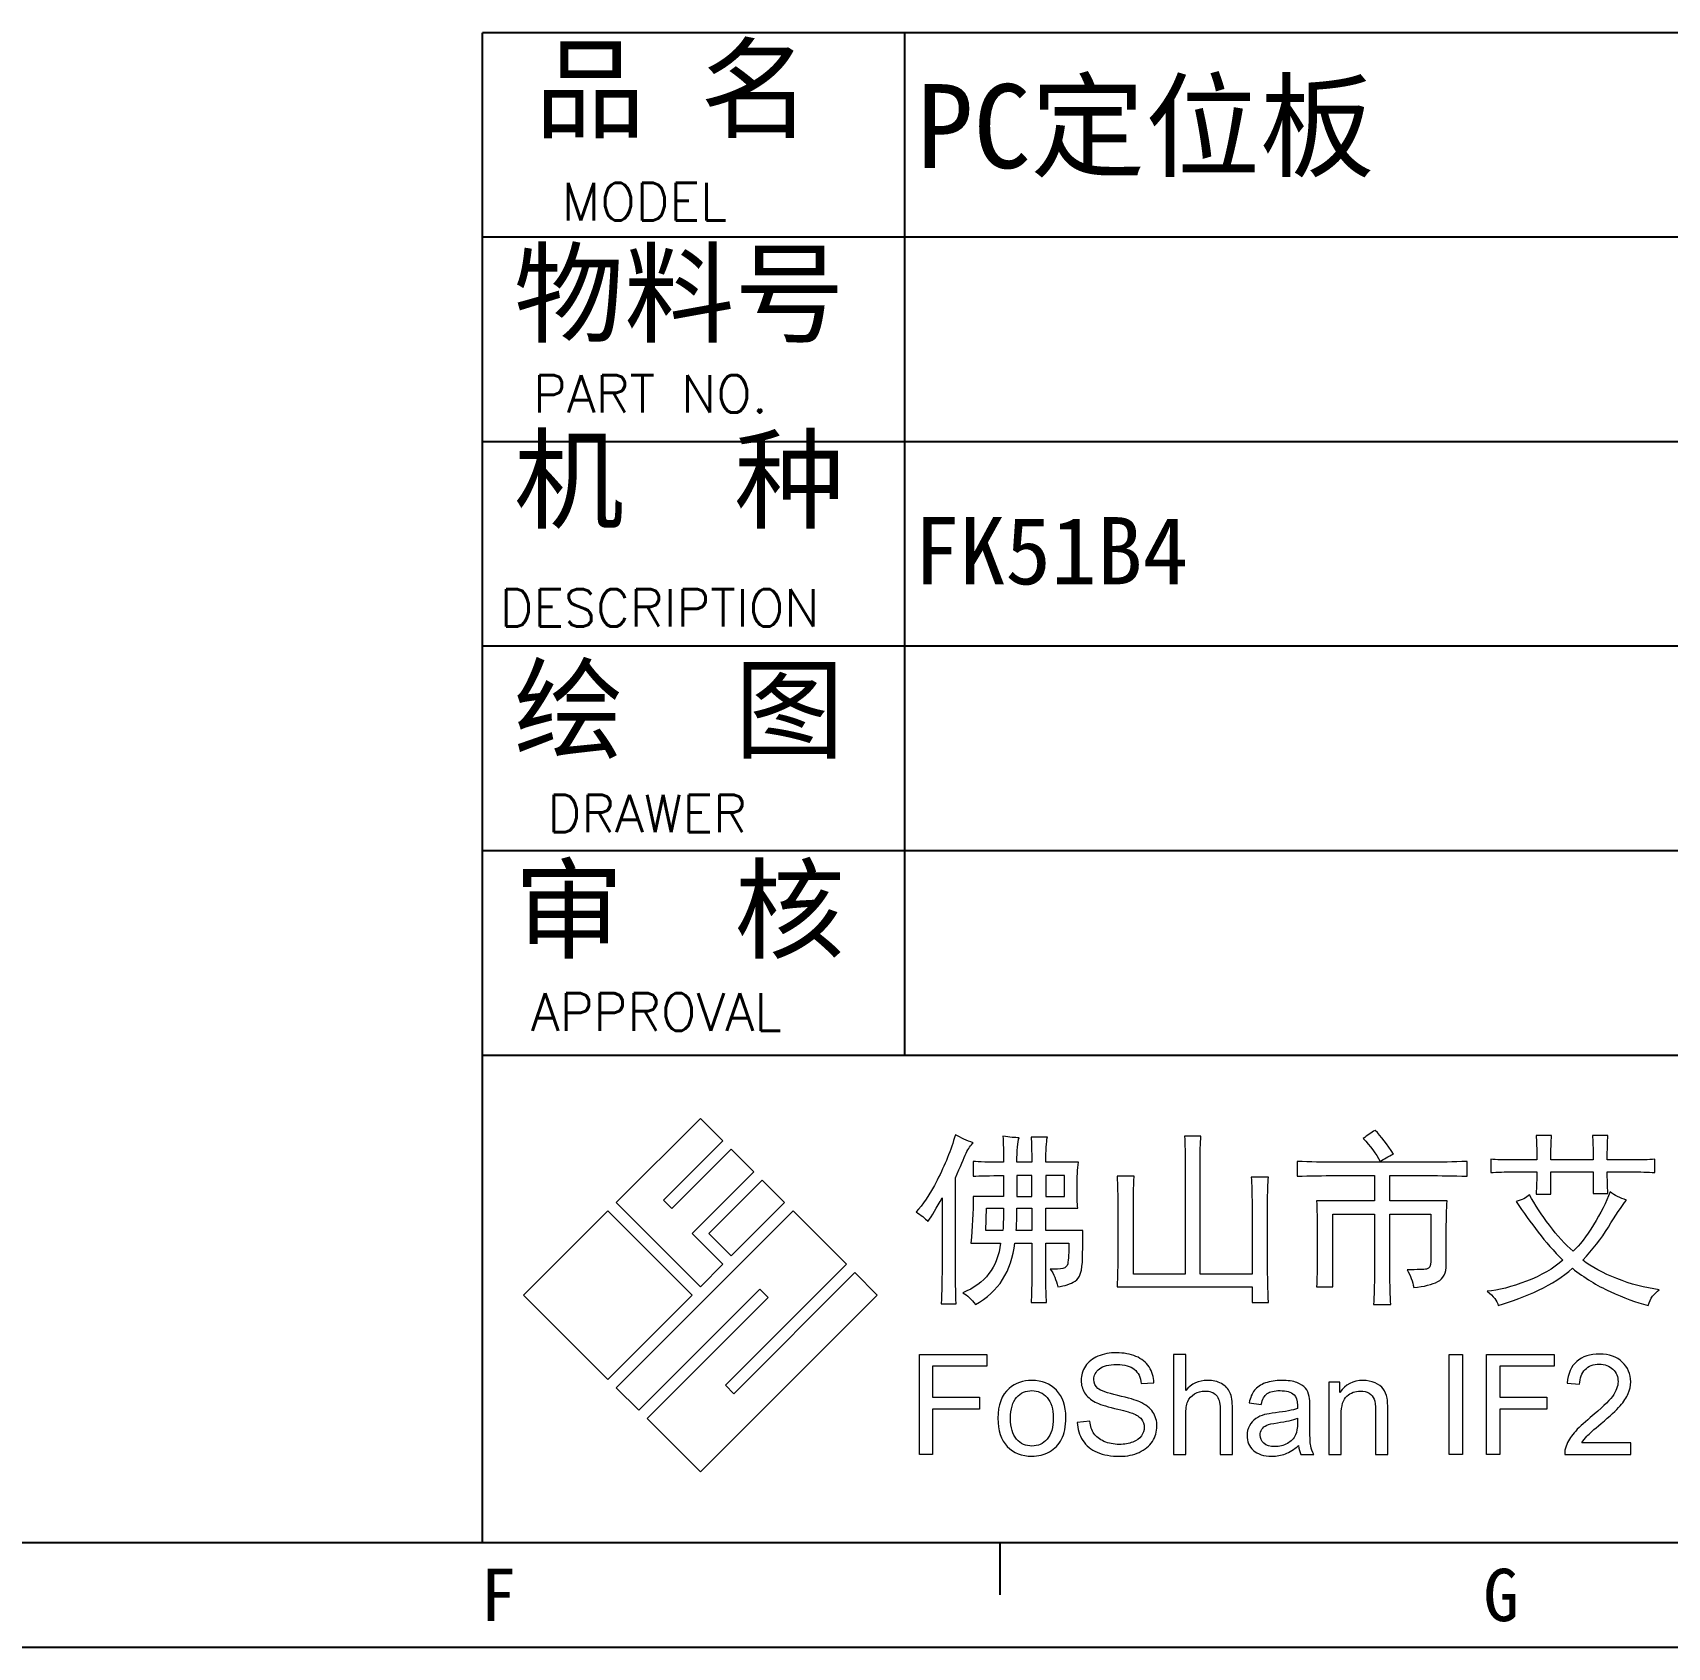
# Model space of a CAD drawing. Header units: millimetres. Extents: x 22339 to 22977, y 387 to 838.
# Drawn here: x 22660.4 to 22762.4, y 387.1 to 487.8 of the extents above; entities that cross this region are included whole.
import ezdxf
from ezdxf.enums import TextEntityAlignment as Align

# ---------------------------------------------------------------- set-up
doc = ezdxf.new("R2010")
doc.units = ezdxf.units.MM
for name, color, linetype in [('BORDER', 5, 'Continuous'), ('TEXT', 6, 'Continuous'), ('图层 1', 7, 'Continuous')]:
    doc.layers.add(name, color=color, linetype=linetype)
doc.styles.add('BORDER', font='')
doc.styles.get("Standard").update_dxf_attribs({"font": 'txt', "bigfont": 'gbcbig.shx'})
doc.styles.add('图框文字', font='romans.shx')
doc.styles.get('BORDER').set_extended_font_data('SimSun')

msp = doc.modelspace()

# ---------------------------------------------------------------- linework, layer by layer
at = {"lineweight": 25}
for p, q in [((22688.494, 393.614), (22688.494, 487.798)), ((22970.958, 487.798), (22688.494, 487.798)), ((22714.816, 487.798), (22714.816, 424.005)), ((22970.958, 475.039), (22688.494, 475.039)), ((22970.958, 462.281), (22688.494, 462.281)), ((22970.958, 449.522), (22688.494, 449.522)), ((22885.569, 436.764), (22688.494, 436.764)), ((22885.569, 424.005), (22688.494, 424.005))]:
    msp.add_line(p, q, dxfattribs=at)
at = {"layer": 'BORDER', "color": 0, "linetype": 'Continuous'}
for p, q in [((22345.44, 393.614), (22970.958, 393.614)), ((22720.751, 393.614), (22720.751, 390.348)), ((22338.907, 387.081), (22977.491, 387.081))]:
    msp.add_line(p, q, dxfattribs=at)
at = {"layer": '图层 1', "color": 7, "lineweight": 0}
for p, q in [((22696.828, 414.825), (22702.081, 420.077)), ((22702.081, 420.077), (22703.482, 418.674)), ((22703.482, 418.674), (22699.783, 414.976)), ((22700.306, 414.453), (22704.006, 418.152)), ((22704.006, 418.152), (22705.407, 416.749)), ((22705.407, 416.749), (22701.557, 412.9)), ((22702.603, 412.9), (22705.931, 416.226)), ((22705.931, 416.226), (22707.333, 414.825)), ((22691.052, 409.048), (22696.305, 414.301)), ((22696.305, 414.301), (22701.557, 409.048)), ((22702.081, 409.572), (22696.828, 414.825)), ((22696.828, 403.272), (22707.857, 414.301)), ((22699.783, 414.976), (22700.306, 414.453)), ((22707.333, 414.825), (22704.006, 411.497)), ((22707.857, 414.301), (22711.184, 410.973)), ((22701.557, 412.9), (22703.482, 410.973)), ((22704.006, 411.497), (22702.603, 412.9)), ((22703.482, 410.973), (22702.081, 409.572)), ((22711.184, 410.973), (22703.634, 403.424)), ((22704.157, 402.9), (22711.707, 410.451)), ((22711.707, 410.451), (22713.11, 409.048)), ((22696.305, 403.795), (22691.052, 409.048)), ((22701.557, 409.048), (22696.305, 403.795)), ((22705.779, 409.42), (22698.229, 401.871)), ((22713.11, 409.048), (22702.081, 398.019)), ((22706.303, 408.897), (22705.779, 409.42)), ((22698.753, 401.347), (22706.303, 408.897)), ((22698.229, 401.871), (22696.828, 403.272)), ((22703.634, 403.424), (22704.157, 402.9)), ((22702.081, 398.019), (22698.753, 401.347))]:
    msp.add_line(p, q, dxfattribs=at)
at = {"layer": '图层 1', "lineweight": 0}
for points in [[(22722.75, 415.212), (22722.75, 416.507), (22721.825, 416.507), (22721.825, 415.212), (22722.75, 415.212)], [(22724.786, 415.212), (22724.786, 416.507), (22723.629, 416.507), (22723.629, 415.212), (22724.786, 415.212)], [(22715.74, 399.105), (22715.74, 405.346), (22719.95, 405.346), (22719.95, 404.61), (22716.565, 404.61), (22716.565, 402.677), (22719.494, 402.677), (22719.494, 401.941), (22716.565, 401.941), (22716.565, 399.105), (22715.74, 399.105)], [(22748.798, 399.105), (22748.798, 405.346), (22749.623, 405.346), (22749.623, 399.105), (22748.798, 399.105)], [(22751.122, 399.105), (22751.122, 405.346), (22755.332, 405.346), (22755.332, 404.61), (22751.948, 404.61), (22751.948, 402.677), (22754.877, 402.677), (22754.877, 401.941), (22751.948, 401.941), (22751.948, 399.105), (22751.122, 399.105)]]:
    msp.add_lwpolyline(points, dxfattribs=at)
for points, knots in [([(22745.326, 417.849), (22744.987, 417.694), (22744.709, 417.54), (22744.494, 417.386), (22744.216, 417.879), (22743.861, 418.358), (22743.43, 418.82), (22743.676, 419.005), (22743.923, 419.175), (22744.17, 419.329), (22744.54, 418.959), (22744.925, 418.465), (22745.326, 417.849)], [0, 0, 0, 0, 1, 1, 1, 2, 2, 2, 3, 3, 3, 4, 4, 4, 4]), ([(22717.106, 408.504), (22717.136, 409.306), (22717.152, 410.014), (22717.152, 410.632), (22717.152, 410.632), (22717.152, 415.119), (22717.152, 415.119), (22716.813, 414.502), (22716.52, 414.009), (22716.273, 413.639), (22716.088, 413.854), (22715.841, 414.055), (22715.533, 414.24), (22715.934, 414.641), (22716.373, 415.304), (22716.852, 416.23), (22717.329, 417.155), (22717.707, 418.095), (22717.985, 419.052), (22718.324, 418.867), (22718.694, 418.697), (22719.095, 418.543), (22718.941, 418.419), (22718.795, 418.203), (22718.656, 417.895), (22718.517, 417.586), (22718.293, 417.078), (22717.985, 416.369), (22717.985, 416.369), (22717.985, 410.678), (22717.985, 410.678), (22717.985, 410.03), (22718, 409.306), (22718.031, 408.504), (22718.031, 408.504), (22717.106, 408.504), (22717.106, 408.504)], [0, 0, 0, 0, 1, 1, 1, 2, 2, 2, 3, 3, 3, 4, 4, 4, 5, 5, 5, 6, 6, 6, 7, 7, 7, 8, 8, 8, 9, 9, 9, 10, 10, 10, 11, 11, 11, 12, 12, 12, 12]), ([(22723.907, 410.678), (22724.585, 410.616), (22724.948, 410.724), (22724.994, 411.002), (22725.04, 411.28), (22725.063, 411.711), (22725.063, 412.297), (22725.063, 412.297), (22723.629, 412.297), (22723.629, 412.297), (22723.629, 412.297), (22723.629, 410.123), (22723.629, 410.123), (22723.629, 409.506), (22723.644, 408.998), (22723.676, 408.596), (22723.676, 408.596), (22722.704, 408.596), (22722.704, 408.596), (22722.734, 408.998), (22722.75, 409.506), (22722.75, 410.123), (22722.75, 410.123), (22722.75, 412.297), (22722.75, 412.297), (22722.75, 412.297), (22721.686, 412.297), (22721.686, 412.297), (22721.501, 410.539), (22720.684, 409.26), (22719.234, 408.458), (22718.987, 408.797), (22718.725, 409.044), (22718.448, 409.198), (22719.836, 409.753), (22720.622, 410.786), (22720.807, 412.297), (22720.807, 412.297), (22718.957, 412.297), (22718.957, 412.297), (22719.049, 413.253), (22719.095, 414.224), (22719.095, 415.212), (22719.095, 415.212), (22720.992, 415.212), (22720.992, 415.212), (22720.992, 415.212), (22720.992, 416.507), (22720.992, 416.507), (22720.128, 416.507), (22719.496, 416.491), (22719.095, 416.461), (22719.095, 416.461), (22719.095, 417.386), (22719.095, 417.386), (22719.435, 417.355), (22720.067, 417.34), (22720.992, 417.34), (22720.992, 417.988), (22720.976, 418.527), (22720.946, 418.959), (22721.377, 418.897), (22721.716, 418.867), (22721.964, 418.867), (22721.871, 418.589), (22721.825, 418.08), (22721.825, 417.34), (22721.825, 417.34), (22722.75, 417.34), (22722.75, 417.34), (22722.75, 418.049), (22722.734, 418.573), (22722.704, 418.913), (22722.704, 418.913), (22723.722, 418.913), (22723.722, 418.913), (22723.66, 418.604), (22723.629, 418.08), (22723.629, 417.34), (22723.629, 417.34), (22725.665, 417.34), (22725.665, 417.34), (22725.603, 416.908), (22725.572, 416.399), (22725.572, 415.813), (22725.572, 415.227), (22725.587, 414.78), (22725.618, 414.472), (22725.618, 414.472), (22723.629, 414.472), (22723.629, 414.472), (22723.629, 414.472), (22723.629, 413.084), (22723.629, 413.084), (22723.629, 413.084), (22725.942, 413.084), (22725.942, 413.084), (22725.942, 412.775), (22725.934, 412.212), (22725.919, 411.395), (22725.903, 410.578), (22725.749, 410.084), (22725.456, 409.915), (22725.163, 409.745), (22724.801, 409.629), (22724.369, 409.568), (22724.277, 409.999), (22724.122, 410.369), (22723.907, 410.678)], [0, 0, 0, 0, 1, 1, 1, 2, 2, 2, 3, 3, 3, 4, 4, 4, 5, 5, 5, 6, 6, 6, 7, 7, 7, 8, 8, 8, 9, 9, 9, 10, 10, 10, 11, 11, 11, 12, 12, 12, 13, 13, 13, 14, 14, 14, 15, 15, 15, 16, 16, 16, 17, 17, 17, 18, 18, 18, 19, 19, 19, 20, 20, 20, 21, 21, 21, 22, 22, 22, 23, 23, 23, 24, 24, 24, 25, 25, 25, 26, 26, 26, 27, 27, 27, 28, 28, 28, 29, 29, 29, 30, 30, 30, 31, 31, 31, 32, 32, 32, 33, 33, 33, 34, 34, 34, 35, 35, 35, 36, 36, 36, 36]), ([(22729.088, 414.61), (22729.088, 414.61), (22729.088, 410.354), (22729.088, 410.354), (22729.088, 410.354), (22732.327, 410.354), (22732.327, 410.354), (22732.327, 410.354), (22732.327, 417.294), (22732.327, 417.294), (22732.327, 417.849), (22732.311, 418.404), (22732.28, 418.959), (22732.28, 418.959), (22733.298, 418.959), (22733.298, 418.959), (22733.267, 418.527), (22733.252, 417.972), (22733.252, 417.294), (22733.252, 417.294), (22733.252, 410.354), (22733.252, 410.354), (22733.252, 410.354), (22736.49, 410.354), (22736.49, 410.354), (22736.49, 410.354), (22736.49, 414.703), (22736.49, 414.703), (22736.49, 415.381), (22736.474, 415.952), (22736.444, 416.415), (22736.444, 416.415), (22737.508, 416.415), (22737.508, 416.415), (22737.477, 416.045), (22737.462, 415.474), (22737.462, 414.703), (22737.462, 414.703), (22737.462, 410.956), (22737.462, 410.956), (22737.462, 410.215), (22737.477, 409.429), (22737.508, 408.596), (22737.508, 408.596), (22736.49, 408.596), (22736.49, 408.596), (22736.49, 408.596), (22736.49, 409.568), (22736.49, 409.568), (22736.49, 409.568), (22728.07, 409.568), (22728.07, 409.568), (22728.101, 410.246), (22728.117, 410.909), (22728.117, 411.557), (22728.117, 411.557), (22728.117, 414.564), (22728.117, 414.564), (22728.117, 415.273), (22728.101, 415.906), (22728.07, 416.461), (22728.07, 416.461), (22729.134, 416.461), (22729.134, 416.461), (22729.103, 415.721), (22729.088, 415.103), (22729.088, 414.61)], [0, 0, 0, 0, 1, 1, 1, 2, 2, 2, 3, 3, 3, 4, 4, 4, 5, 5, 5, 6, 6, 6, 7, 7, 7, 8, 8, 8, 9, 9, 9, 10, 10, 10, 11, 11, 11, 12, 12, 12, 13, 13, 13, 14, 14, 14, 15, 15, 15, 16, 16, 16, 17, 17, 17, 18, 18, 18, 19, 19, 19, 20, 20, 20, 21, 21, 21, 22, 22, 22, 22]), ([(22754.255, 417.479), (22754.255, 418.188), (22754.239, 418.697), (22754.209, 419.005), (22754.209, 419.005), (22755.18, 419.005), (22755.18, 419.005), (22755.149, 418.635), (22755.134, 418.126), (22755.134, 417.479), (22755.134, 417.479), (22757.771, 417.479), (22757.771, 417.479), (22757.771, 418.219), (22757.755, 418.728), (22757.725, 419.005), (22757.725, 419.005), (22758.696, 419.005), (22758.696, 419.005), (22758.665, 418.635), (22758.65, 418.126), (22758.65, 417.479), (22758.65, 417.479), (22760.13, 417.479), (22760.13, 417.479), (22760.747, 417.479), (22761.241, 417.494), (22761.611, 417.525), (22761.611, 417.525), (22761.611, 416.692), (22761.611, 416.692), (22761.21, 416.723), (22760.716, 416.739), (22760.13, 416.739), (22760.13, 416.739), (22758.65, 416.739), (22758.65, 416.739), (22758.65, 416.306), (22758.665, 415.86), (22758.696, 415.397), (22758.696, 415.397), (22757.771, 415.397), (22757.771, 415.397), (22757.771, 415.397), (22757.771, 416.739), (22757.771, 416.739), (22757.771, 416.739), (22755.134, 416.739), (22755.134, 416.739), (22755.134, 416.739), (22755.134, 415.351), (22755.134, 415.351), (22755.134, 415.351), (22754.209, 415.351), (22754.209, 415.351), (22754.239, 415.813), (22754.255, 416.276), (22754.255, 416.739), (22754.255, 416.739), (22752.821, 416.739), (22752.821, 416.739), (22752.266, 416.739), (22751.787, 416.723), (22751.387, 416.692), (22751.387, 416.692), (22751.387, 417.525), (22751.387, 417.525), (22751.726, 417.494), (22752.204, 417.479), (22752.821, 417.479), (22752.821, 417.479), (22754.255, 417.479), (22754.255, 417.479)], [0, 0, 0, 0, 1, 1, 1, 2, 2, 2, 3, 3, 3, 4, 4, 4, 5, 5, 5, 6, 6, 6, 7, 7, 7, 8, 8, 8, 9, 9, 9, 10, 10, 10, 11, 11, 11, 12, 12, 12, 13, 13, 13, 14, 14, 14, 15, 15, 15, 16, 16, 16, 17, 17, 17, 18, 18, 18, 19, 19, 19, 20, 20, 20, 21, 21, 21, 22, 22, 22, 23, 23, 23, 24, 24, 24, 24]), ([(22747.501, 417.34), (22748.241, 417.34), (22749.043, 417.355), (22749.907, 417.386), (22749.907, 417.386), (22749.907, 416.461), (22749.907, 416.461), (22749.043, 416.491), (22748.241, 416.507), (22747.501, 416.507), (22747.501, 416.507), (22745.095, 416.507), (22745.095, 416.507), (22745.095, 416.507), (22745.095, 414.934), (22745.095, 414.934), (22745.095, 414.934), (22748.657, 414.934), (22748.657, 414.934), (22748.626, 414.379), (22748.611, 413.808), (22748.611, 413.223), (22748.611, 413.223), (22748.611, 410.956), (22748.611, 410.956), (22748.611, 410.431), (22748.433, 410.077), (22748.079, 409.892), (22747.724, 409.707), (22747.223, 409.583), (22746.576, 409.522), (22746.513, 409.892), (22746.375, 410.262), (22746.159, 410.632), (22746.807, 410.632), (22747.215, 410.647), (22747.385, 410.678), (22747.554, 410.708), (22747.64, 410.863), (22747.64, 411.141), (22747.64, 411.141), (22747.64, 414.102), (22747.64, 414.102), (22747.64, 414.102), (22745.095, 414.102), (22745.095, 414.102), (22745.095, 414.102), (22745.095, 410.447), (22745.095, 410.447), (22745.095, 409.675), (22745.11, 409.013), (22745.141, 408.458), (22745.141, 408.458), (22744.077, 408.458), (22744.077, 408.458), (22744.108, 409.013), (22744.124, 409.675), (22744.124, 410.447), (22744.124, 410.447), (22744.124, 414.102), (22744.124, 414.102), (22744.124, 414.102), (22741.533, 414.102), (22741.533, 414.102), (22741.533, 414.102), (22741.533, 409.568), (22741.533, 409.568), (22741.533, 409.568), (22740.515, 409.568), (22740.515, 409.568), (22740.545, 410.061), (22740.561, 410.647), (22740.561, 411.326), (22740.561, 411.326), (22740.561, 413.038), (22740.561, 413.038), (22740.561, 413.747), (22740.545, 414.379), (22740.515, 414.934), (22740.515, 414.934), (22744.124, 414.934), (22744.124, 414.934), (22744.124, 414.934), (22744.124, 416.507), (22744.124, 416.507), (22744.124, 416.507), (22741.718, 416.507), (22741.718, 416.507), (22740.916, 416.507), (22740.114, 416.491), (22739.312, 416.461), (22739.312, 416.461), (22739.312, 417.386), (22739.312, 417.386), (22740.114, 417.355), (22740.916, 417.34), (22741.718, 417.34), (22741.718, 417.34), (22747.501, 417.34), (22747.501, 417.34)], [0, 0, 0, 0, 1, 1, 1, 2, 2, 2, 3, 3, 3, 4, 4, 4, 5, 5, 5, 6, 6, 6, 7, 7, 7, 8, 8, 8, 9, 9, 9, 10, 10, 10, 11, 11, 11, 12, 12, 12, 13, 13, 13, 14, 14, 14, 15, 15, 15, 16, 16, 16, 17, 17, 17, 18, 18, 18, 19, 19, 19, 20, 20, 20, 21, 21, 21, 22, 22, 22, 23, 23, 23, 24, 24, 24, 25, 25, 25, 26, 26, 26, 27, 27, 27, 28, 28, 28, 29, 29, 29, 30, 30, 30, 31, 31, 31, 32, 32, 32, 33, 33, 33, 33]), ([(22758.719, 413.292), (22758.272, 412.567), (22757.74, 411.881), (22757.123, 411.233), (22757.678, 410.801), (22758.388, 410.416), (22759.251, 410.077), (22760.115, 409.737), (22760.993, 409.506), (22761.888, 409.383), (22761.58, 409.167), (22761.348, 408.844), (22761.194, 408.411), (22760.454, 408.596), (22759.668, 408.882), (22758.835, 409.267), (22758.002, 409.652), (22757.216, 410.138), (22756.476, 410.724), (22755.889, 410.2), (22755.188, 409.745), (22754.371, 409.36), (22753.553, 408.974), (22752.712, 408.659), (22751.849, 408.411), (22751.787, 408.689), (22751.556, 408.982), (22751.155, 409.29), (22751.865, 409.352), (22752.682, 409.561), (22753.607, 409.915), (22754.533, 410.269), (22755.288, 410.708), (22755.874, 411.233), (22755.319, 411.788), (22754.81, 412.367), (22754.348, 412.968), (22753.885, 413.57), (22753.422, 414.209), (22752.96, 414.888), (22753.33, 414.981), (22753.607, 415.119), (22753.792, 415.304), (22754.131, 414.687), (22754.548, 414.055), (22755.042, 413.408), (22755.535, 412.76), (22756.028, 412.22), (22756.522, 411.788), (22756.922, 412.159), (22757.347, 412.706), (22757.794, 413.431), (22758.241, 414.155), (22758.588, 414.842), (22758.835, 415.489), (22759.113, 415.273), (22759.452, 415.103), (22759.853, 414.981), (22759.544, 414.579), (22759.166, 414.016), (22758.719, 413.292)], [0, 0, 0, 0, 1, 1, 1, 2, 2, 2, 3, 3, 3, 4, 4, 4, 5, 5, 5, 6, 6, 6, 7, 7, 7, 8, 8, 8, 9, 9, 9, 10, 10, 10, 11, 11, 11, 12, 12, 12, 13, 13, 13, 14, 14, 14, 15, 15, 15, 16, 16, 16, 17, 17, 17, 18, 18, 18, 19, 19, 19, 20, 20, 20, 20]), ([(22720.946, 413.084), (22720.976, 413.546), (22720.992, 414.009), (22720.992, 414.472), (22720.992, 414.472), (22719.928, 414.472), (22719.928, 414.472), (22719.928, 414.472), (22719.882, 413.084), (22719.882, 413.084), (22719.882, 413.084), (22720.946, 413.084), (22720.946, 413.084)], [0, 0, 0, 0, 1, 1, 1, 2, 2, 2, 3, 3, 3, 4, 4, 4, 4]), ([(22722.75, 413.084), (22722.75, 413.084), (22722.75, 414.472), (22722.75, 414.472), (22722.75, 414.472), (22721.825, 414.472), (22721.825, 414.472), (22721.825, 413.885), (22721.809, 413.423), (22721.779, 413.084), (22721.779, 413.084), (22722.75, 413.084), (22722.75, 413.084)], [0, 0, 0, 0, 1, 1, 1, 2, 2, 2, 3, 3, 3, 4, 4, 4, 4]), ([(22725.591, 401.11), (22725.591, 401.11), (22726.37, 401.178), (22726.37, 401.178), (22726.407, 400.866), (22726.493, 400.61), (22726.628, 400.41), (22726.762, 400.21), (22726.972, 400.048), (22727.256, 399.925), (22727.539, 399.801), (22727.859, 399.739), (22728.213, 399.739), (22728.528, 399.739), (22728.807, 399.786), (22729.048, 399.88), (22729.289, 399.974), (22729.469, 400.102), (22729.586, 400.265), (22729.704, 400.428), (22729.763, 400.607), (22729.763, 400.8), (22729.763, 400.995), (22729.706, 401.166), (22729.593, 401.313), (22729.479, 401.459), (22729.292, 401.581), (22729.031, 401.681), (22728.863, 401.746), (22728.493, 401.848), (22727.92, 401.985), (22727.346, 402.123), (22726.945, 402.253), (22726.715, 402.375), (22726.417, 402.531), (22726.195, 402.725), (22726.049, 402.956), (22725.902, 403.187), (22725.829, 403.446), (22725.829, 403.733), (22725.829, 404.048), (22725.919, 404.342), (22726.098, 404.616), (22726.276, 404.89), (22726.537, 405.098), (22726.881, 405.24), (22727.224, 405.382), (22727.606, 405.453), (22728.026, 405.453), (22728.489, 405.453), (22728.897, 405.378), (22729.25, 405.229), (22729.603, 405.08), (22729.875, 404.861), (22730.065, 404.572), (22730.256, 404.282), (22730.358, 403.954), (22730.372, 403.588), (22730.372, 403.588), (22729.58, 403.528), (22729.58, 403.528), (22729.537, 403.923), (22729.393, 404.221), (22729.148, 404.423), (22728.902, 404.624), (22728.54, 404.725), (22728.06, 404.725), (22727.561, 404.725), (22727.197, 404.633), (22726.968, 404.45), (22726.74, 404.267), (22726.625, 404.046), (22726.625, 403.788), (22726.625, 403.564), (22726.706, 403.379), (22726.868, 403.235), (22727.027, 403.09), (22727.442, 402.942), (22728.113, 402.79), (22728.785, 402.638), (22729.245, 402.505), (22729.495, 402.392), (22729.858, 402.224), (22730.126, 402.012), (22730.3, 401.755), (22730.473, 401.498), (22730.559, 401.203), (22730.559, 400.868), (22730.559, 400.536), (22730.464, 400.223), (22730.274, 399.929), (22730.084, 399.635), (22729.811, 399.407), (22729.454, 399.243), (22729.098, 399.08), (22728.697, 398.999), (22728.252, 398.999), (22727.687, 398.999), (22727.214, 399.081), (22726.832, 399.246), (22726.45, 399.41), (22726.151, 399.658), (22725.934, 399.989), (22725.717, 400.319), (22725.602, 400.693), (22725.591, 401.11)], [0, 0, 0, 0, 1, 1, 1, 2, 2, 2, 3, 3, 3, 4, 4, 4, 5, 5, 5, 6, 6, 6, 7, 7, 7, 8, 8, 8, 9, 9, 9, 10, 10, 10, 11, 11, 11, 12, 12, 12, 13, 13, 13, 14, 14, 14, 15, 15, 15, 16, 16, 16, 17, 17, 17, 18, 18, 18, 19, 19, 19, 20, 20, 20, 21, 21, 21, 22, 22, 22, 23, 23, 23, 24, 24, 24, 25, 25, 25, 26, 26, 26, 27, 27, 27, 28, 28, 28, 29, 29, 29, 30, 30, 30, 31, 31, 31, 32, 32, 32, 33, 33, 33, 34, 34, 34, 35, 35, 35, 35]), ([(22731.589, 399.105), (22731.589, 399.105), (22731.589, 405.346), (22731.589, 405.346), (22731.589, 405.346), (22732.356, 405.346), (22732.356, 405.346), (22732.356, 405.346), (22732.356, 403.107), (22732.356, 403.107), (22732.713, 403.521), (22733.165, 403.729), (22733.71, 403.729), (22734.045, 403.729), (22734.335, 403.663), (22734.582, 403.531), (22734.829, 403.399), (22735.006, 403.216), (22735.112, 402.984), (22735.219, 402.751), (22735.272, 402.413), (22735.272, 401.97), (22735.272, 401.97), (22735.272, 399.105), (22735.272, 399.105), (22735.272, 399.105), (22734.506, 399.105), (22734.506, 399.105), (22734.506, 399.105), (22734.506, 401.97), (22734.506, 401.97), (22734.506, 402.353), (22734.423, 402.632), (22734.257, 402.807), (22734.091, 402.981), (22733.856, 403.069), (22733.552, 403.069), (22733.325, 403.069), (22733.111, 403.01), (22732.911, 402.892), (22732.711, 402.774), (22732.569, 402.615), (22732.484, 402.413), (22732.398, 402.212), (22732.356, 401.933), (22732.356, 401.579), (22732.356, 401.579), (22732.356, 399.105), (22732.356, 399.105), (22732.356, 399.105), (22731.589, 399.105), (22731.589, 399.105)], [0, 0, 0, 0, 1, 1, 1, 2, 2, 2, 3, 3, 3, 4, 4, 4, 5, 5, 5, 6, 6, 6, 7, 7, 7, 8, 8, 8, 9, 9, 9, 10, 10, 10, 11, 11, 11, 12, 12, 12, 13, 13, 13, 14, 14, 14, 15, 15, 15, 16, 16, 16, 17, 17, 17, 17]), ([(22760.122, 399.842), (22760.122, 399.842), (22760.122, 399.105), (22760.122, 399.105), (22760.122, 399.105), (22755.997, 399.105), (22755.997, 399.105), (22755.991, 399.29), (22756.021, 399.467), (22756.086, 399.637), (22756.191, 399.918), (22756.359, 400.195), (22756.591, 400.467), (22756.822, 400.74), (22757.156, 401.055), (22757.593, 401.413), (22758.271, 401.969), (22758.73, 402.41), (22758.968, 402.734), (22759.207, 403.059), (22759.326, 403.367), (22759.326, 403.656), (22759.326, 403.96), (22759.217, 404.216), (22759, 404.425), (22758.783, 404.633), (22758.5, 404.738), (22758.151, 404.738), (22757.782, 404.738), (22757.487, 404.627), (22757.265, 404.405), (22757.044, 404.184), (22756.932, 403.878), (22756.929, 403.486), (22756.929, 403.486), (22756.141, 403.567), (22756.141, 403.567), (22756.195, 404.154), (22756.398, 404.602), (22756.75, 404.91), (22757.102, 405.218), (22757.575, 405.372), (22758.168, 405.372), (22758.767, 405.372), (22759.241, 405.206), (22759.59, 404.874), (22759.939, 404.542), (22760.113, 404.13), (22760.113, 403.639), (22760.113, 403.389), (22760.062, 403.144), (22759.96, 402.903), (22759.858, 402.661), (22759.688, 402.407), (22759.451, 402.141), (22759.214, 401.874), (22758.821, 401.508), (22758.27, 401.042), (22757.81, 400.656), (22757.515, 400.394), (22757.385, 400.257), (22757.254, 400.119), (22757.146, 399.981), (22757.061, 399.842), (22757.061, 399.842), (22760.122, 399.842), (22760.122, 399.842)], [0, 0, 0, 0, 1, 1, 1, 2, 2, 2, 3, 3, 3, 4, 4, 4, 5, 5, 5, 6, 6, 6, 7, 7, 7, 8, 8, 8, 9, 9, 9, 10, 10, 10, 11, 11, 11, 12, 12, 12, 13, 13, 13, 14, 14, 14, 15, 15, 15, 16, 16, 16, 17, 17, 17, 18, 18, 18, 19, 19, 19, 20, 20, 20, 21, 21, 21, 22, 22, 22, 22]), ([(22720.64, 401.366), (22720.64, 402.203), (22720.872, 402.823), (22721.338, 403.226), (22721.727, 403.561), (22722.201, 403.729), (22722.76, 403.729), (22723.381, 403.729), (22723.889, 403.525), (22724.284, 403.118), (22724.678, 402.71), (22724.876, 402.148), (22724.876, 401.43), (22724.876, 400.848), (22724.788, 400.39), (22724.614, 400.057), (22724.439, 399.723), (22724.185, 399.464), (22723.852, 399.28), (22723.518, 399.095), (22723.154, 399.003), (22722.76, 399.003), (22722.127, 399.003), (22721.615, 399.206), (22721.225, 399.612), (22720.835, 400.018), (22720.64, 400.602), (22720.64, 401.366)], [0, 0, 0, 0, 1, 1, 1, 2, 2, 2, 3, 3, 3, 4, 4, 4, 5, 5, 5, 6, 6, 6, 7, 7, 7, 8, 8, 8, 9, 9, 9, 9]), ([(22721.427, 401.366), (22721.427, 400.787), (22721.554, 400.353), (22721.806, 400.065), (22722.059, 399.777), (22722.377, 399.633), (22722.76, 399.633), (22723.14, 399.633), (22723.457, 399.778), (22723.709, 400.067), (22723.962, 400.357), (22724.088, 400.798), (22724.088, 401.391), (22724.088, 401.95), (22723.961, 402.374), (22723.707, 402.662), (22723.453, 402.95), (22723.137, 403.094), (22722.76, 403.094), (22722.377, 403.094), (22722.059, 402.951), (22721.806, 402.664), (22721.554, 402.378), (22721.427, 401.945), (22721.427, 401.366)], [0, 0, 0, 0, 1, 1, 1, 2, 2, 2, 3, 3, 3, 4, 4, 4, 5, 5, 5, 6, 6, 6, 7, 7, 7, 8, 8, 8, 8]), ([(22739.389, 399.663), (22739.105, 399.422), (22738.832, 399.251), (22738.569, 399.152), (22738.307, 399.053), (22738.025, 399.003), (22737.724, 399.003), (22737.228, 399.003), (22736.846, 399.124), (22736.579, 399.367), (22736.312, 399.61), (22736.179, 399.92), (22736.179, 400.297), (22736.179, 400.519), (22736.229, 400.721), (22736.33, 400.904), (22736.431, 401.087), (22736.563, 401.234), (22736.726, 401.344), (22736.889, 401.455), (22737.073, 401.539), (22737.277, 401.596), (22737.428, 401.635), (22737.655, 401.674), (22737.958, 401.711), (22738.577, 401.784), (22739.033, 401.872), (22739.325, 401.975), (22739.328, 402.08), (22739.329, 402.146), (22739.329, 402.175), (22739.329, 402.487), (22739.257, 402.707), (22739.112, 402.835), (22738.916, 403.008), (22738.625, 403.094), (22738.239, 403.094), (22737.879, 403.094), (22737.613, 403.031), (22737.441, 402.905), (22737.269, 402.778), (22737.142, 402.555), (22737.06, 402.234), (22737.06, 402.234), (22736.311, 402.336), (22736.311, 402.336), (22736.379, 402.657), (22736.491, 402.916), (22736.647, 403.113), (22736.803, 403.311), (22737.029, 403.462), (22737.324, 403.569), (22737.619, 403.675), (22737.961, 403.729), (22738.35, 403.729), (22738.736, 403.729), (22739.05, 403.683), (22739.291, 403.592), (22739.532, 403.502), (22739.71, 403.387), (22739.823, 403.25), (22739.937, 403.112), (22740.016, 402.938), (22740.062, 402.728), (22740.087, 402.598), (22740.1, 402.362), (22740.1, 402.021), (22740.1, 402.021), (22740.1, 401), (22740.1, 401), (22740.1, 400.287), (22740.116, 399.837), (22740.149, 399.648), (22740.181, 399.459), (22740.246, 399.278), (22740.343, 399.105), (22740.343, 399.105), (22739.542, 399.105), (22739.542, 399.105), (22739.463, 399.264), (22739.412, 399.45), (22739.389, 399.663)], [0, 0, 0, 0, 1, 1, 1, 2, 2, 2, 3, 3, 3, 4, 4, 4, 5, 5, 5, 6, 6, 6, 7, 7, 7, 8, 8, 8, 9, 9, 9, 10, 10, 10, 11, 11, 11, 12, 12, 12, 13, 13, 13, 14, 14, 14, 15, 15, 15, 16, 16, 16, 17, 17, 17, 18, 18, 18, 19, 19, 19, 20, 20, 20, 21, 21, 21, 22, 22, 22, 23, 23, 23, 24, 24, 24, 25, 25, 25, 26, 26, 26, 27, 27, 27, 27]), ([(22741.288, 399.105), (22741.288, 399.105), (22741.288, 403.626), (22741.288, 403.626), (22741.288, 403.626), (22741.977, 403.626), (22741.977, 403.626), (22741.977, 403.626), (22741.977, 402.984), (22741.977, 402.984), (22742.309, 403.48), (22742.789, 403.729), (22743.416, 403.729), (22743.689, 403.729), (22743.939, 403.68), (22744.168, 403.582), (22744.396, 403.484), (22744.567, 403.355), (22744.681, 403.196), (22744.794, 403.037), (22744.874, 402.849), (22744.919, 402.63), (22744.948, 402.488), (22744.962, 402.24), (22744.962, 401.885), (22744.962, 401.885), (22744.962, 399.105), (22744.962, 399.105), (22744.962, 399.105), (22744.195, 399.105), (22744.195, 399.105), (22744.195, 399.105), (22744.195, 401.855), (22744.195, 401.855), (22744.195, 402.168), (22744.166, 402.401), (22744.106, 402.556), (22744.046, 402.71), (22743.941, 402.834), (22743.789, 402.926), (22743.637, 403.018), (22743.459, 403.064), (22743.255, 403.064), (22742.928, 403.064), (22742.646, 402.961), (22742.409, 402.754), (22742.172, 402.546), (22742.054, 402.153), (22742.054, 401.574), (22742.054, 401.574), (22742.054, 399.105), (22742.054, 399.105), (22742.054, 399.105), (22741.288, 399.105), (22741.288, 399.105)], [0, 0, 0, 0, 1, 1, 1, 2, 2, 2, 3, 3, 3, 4, 4, 4, 5, 5, 5, 6, 6, 6, 7, 7, 7, 8, 8, 8, 9, 9, 9, 10, 10, 10, 11, 11, 11, 12, 12, 12, 13, 13, 13, 14, 14, 14, 15, 15, 15, 16, 16, 16, 17, 17, 17, 18, 18, 18, 18]), ([(22739.325, 401.374), (22739.047, 401.261), (22738.63, 401.164), (22738.073, 401.085), (22737.758, 401.039), (22737.536, 400.988), (22737.405, 400.932), (22737.274, 400.875), (22737.174, 400.792), (22737.103, 400.682), (22737.032, 400.573), (22736.996, 400.452), (22736.996, 400.318), (22736.996, 400.114), (22737.074, 399.944), (22737.228, 399.808), (22737.383, 399.671), (22737.609, 399.603), (22737.907, 399.603), (22738.203, 399.603), (22738.465, 399.668), (22738.695, 399.797), (22738.925, 399.926), (22739.094, 400.103), (22739.202, 400.327), (22739.284, 400.5), (22739.325, 400.756), (22739.325, 401.093), (22739.325, 401.093), (22739.325, 401.374), (22739.325, 401.374)], [0, 0, 0, 0, 1, 1, 1, 2, 2, 2, 3, 3, 3, 4, 4, 4, 5, 5, 5, 6, 6, 6, 7, 7, 7, 8, 8, 8, 9, 9, 9, 10, 10, 10, 10])]:
    msp.add_open_spline(points, degree=3, knots=knots, dxfattribs=at)

# ---------------------------------------------------------------- texts
at = {"lineweight": 25, "style": '图框文字'}
for s, height, p in [('MODEL', 2.3405, (22693.423, 476.087)), ('PART NO.', 2.3405, (22691.637, 464.097)), ('DESCRIPTION', 2.34045, (22689.55, 450.75)), ('DRAWER', 2.3405, (22692.538, 437.923)), ('APPROVAL', 2.3405, (22691.499, 425.539))]:
    msp.add_text(s, height=height, dxfattribs=at).set_placement(p)
at = {"color": 7, "char_height": 5.04753, "width": 22.00459, "attachment_point": 1}
for s, insert in [('{\\fSimSun|b0|i0|c134|p54;品 名}', (22691.76, 486.815)), ('{\\fSimSun|b0|i0|c134|p54;物料号}', (22690.437, 474.055)), ('{\\fSimSun|b0|i0|c134|p54;机  种}', (22690.437, 462.445)), ('{\\fSimSun|b0|i0|c134|p54;绘  图}', (22690.437, 448.11)), ('{\\fSimSun|b0|i0|c134|p54;审  核}', (22690.437, 435.629))]:
    msp.add_mtext(s, dxfattribs=dict(at, insert=insert))
at = {"layer": 'BORDER', "color": 0, "style": 'BORDER'}
for s, p in [('F', (22689.475, 390.348)), ('G', (22752.027, 390.348))]:
    msp.add_text(s, height=3.266, dxfattribs=at).set_placement(p, align=Align.MIDDLE_CENTER)
at = {"layer": 'TEXT', "attachment_point": 1}
for s, insert, char_height, width in [('{\\fSimSun|b0|i0|c134|p2;PC定位板}', (22715.546, 484.592), 5.24072, 54.03923), ('{\\fSimSun|b0|i0|c134|p2;FK51B4}', (22715.4, 457.58), 4.19258, 43.23139)]:
    msp.add_mtext(s, dxfattribs=dict(at, insert=insert, char_height=char_height, width=width))

doc.saveas('drawing.dxf')
